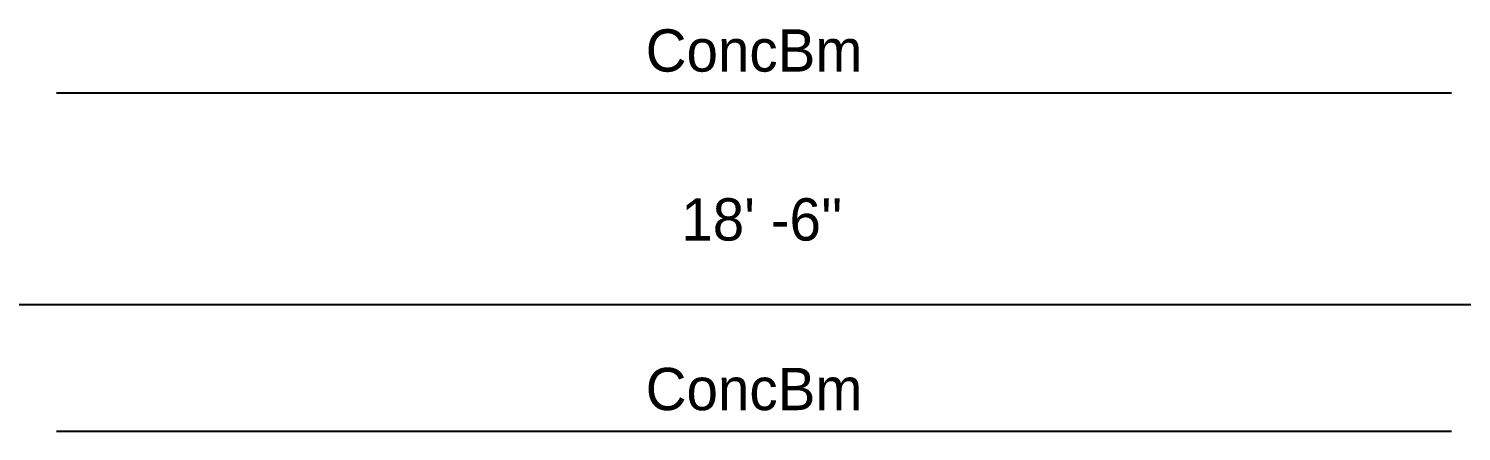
# Model space of a CAD drawing. Extents: x -38 to 2998, y -195 to 11529.
# Drawn here: x 359 to 562.4, y 3840 to 3897.1 of the extents above; entities that cross this region are included whole.
import ezdxf
from ezdxf.enums import TextEntityAlignment as Align

# ---------------------------------------------------------------- set-up
doc = ezdxf.new("R2010")
doc.units = 0
doc.header["$MEASUREMENT"] = 0
doc.layers.get('0').update_dxf_attribs({"linetype": 'CONTINUOUS'})
for name, color, linetype in [('CENTERLINES', 7, 'CONTINUOUS'), ('DIMENSIONS', 4, 'CONTINUOUS'), ('TEXT', 5, 'CONTINUOUS')]:
    doc.layers.add(name, color=color, linetype=linetype)
doc.dimstyles.get("Standard").update_dxf_attribs({"dimtxt": 0.18, "dimasz": 0.18, "dimexe": 0.18, "dimexo": 0.0625, "dimgap": 0.09, "dimtad": 0, "dimtih": 1, "dimtoh": 1, "dimdec": 4, "dimzin": 0, "dimtxsty": 'STANDARD', "dimcen": 0.09, "dimazin": 3, "dimtfac": 1, "dimtdec": 4, "dimtofl": 0, "dimtmove": 0, "dimatfit": 3, "dimtolj": 1, "dimtzin": 0})

# ---------------------------------------------------------------- blocks, each defined once
blk = doc.blocks.new('*D7845')
at = {"color": 1, "linetype": 'BYBLOCK'}
for points in [[(355.77, 3862.77), (354.71, 3861.71), (347.29, 3854.29), (346.23, 3853.23)], [(577.77, 3862.77), (576.71, 3861.71), (569.29, 3854.29), (568.23, 3853.23)]]:
    blk.add_solid(points, dxfattribs=at)
at = {"layer": 'DIMENSIONS', "color": 9, "linetype": 'BYBLOCK'}
for p, q in [((351, 3858), (351, 3876)), ((573, 3858), (573, 3876))]:
    blk.add_line(p, q, dxfattribs=at)
at = {"layer": 'DIMENSIONS', "color": 0, "linetype": 'BYBLOCK'}
blk.add_line((351, 3858), (573, 3858), dxfattribs=at)
at = {"layer": 'DIMENSIONS', "color": 0, "linetype": 'BYBLOCK', "insert": (462, 3870), "char_height": 6, "attachment_point": 5}
blk.add_mtext("\\A1; 18' -6''", dxfattribs=at)

msp = doc.modelspace()

# ---------------------------------------------------------------- linework, layer by layer
at = {"layer": 'CENTERLINES', "color": 0, "linetype": 'CONTINUOUS'}
for p, q in [((363, 3888), (561, 3888)), ((363, 3840), (561, 3840))]:
    msp.add_line(p, q, dxfattribs=at)

# ---------------------------------------------------------------- texts
at = {"layer": 'TEXT', "color": 0}
for p in [(462, 3894), (462, 3846)]:
    msp.add_text('ConcBm', height=6, dxfattribs=at).set_placement(p, align=Align.MIDDLE)

# ---------------------------------------------------------------- dimensions: what is measured, and where the dimension line sits
at = {"layer": 'DIMENSIONS'}
dim = msp.add_linear_dim(base=(573, 3858), p1=(351, 3846), p2=(573, 3846), dimstyle='STANDARD', dxfattribs=at)
dim.commit()
dim.dimension.update_dxf_attribs({"geometry": '*D7845', "text_midpoint": (462, 3846)})

doc.saveas('drawing.dxf')
